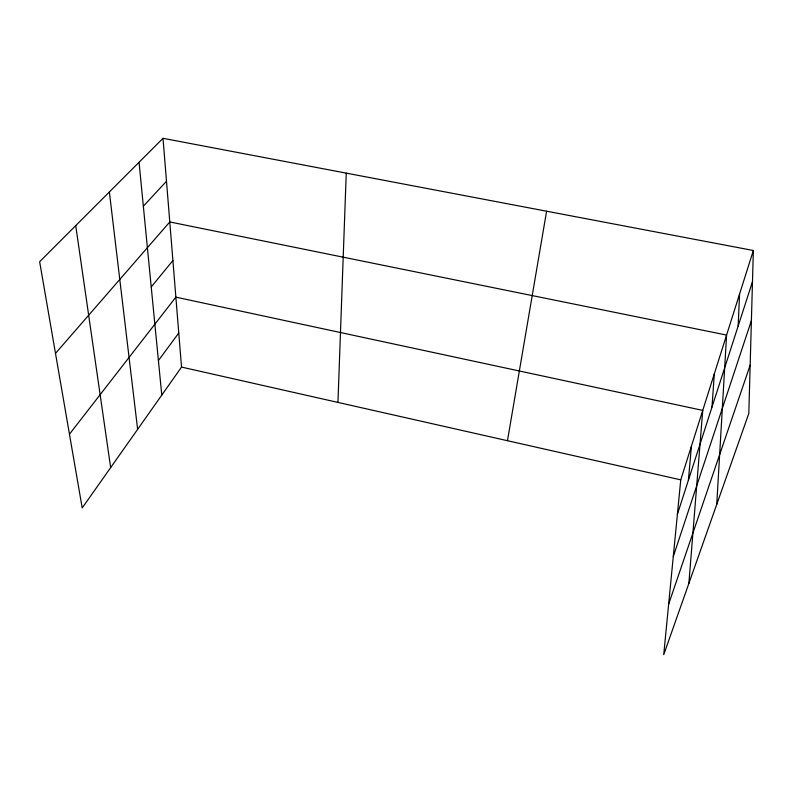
<?xml version="1.0" encoding="UTF-8"?>
<svg xmlns="http://www.w3.org/2000/svg" width="793" height="793" viewBox="0 0 793 793"><rect width="100%" height="100%" fill="white"/><g stroke="black" fill="none" stroke-linecap="round" stroke-linejoin="round"><path stroke-width="1.19" d="M753.35 250.499L748.82 413.47L663.731 654.691L680.751 479.854L753.35 250.499L163.011 138.309L39.65 261.73L82.204 507.946L181.528 367.08L163.011 138.309M337.947 402.418L346.244 173.132M738.154 326.062L739.562 294.044M716.753 504.378L726.576 335.072L169.781 221.951L55.49 353.4M711.995 407.087L714.324 373.8M688.879 583.4L702.737 410.407L175.868 297.147L69.457 434.187M688.403 480.191L691.446 446.082M507.461 440.71L546.605 211.206M677.41 514.241L752.488 281.664M673.287 556.557L751.397 320.6M668.658 604.117L750.158 365.157M158.412 360.567L178.772 333.001M151.225 286.977L172.904 260.52M143.345 206.2L166.49 181.27M181.528 367.08L680.751 479.854M75.731 225.638L110.663 467.592M109.365 191.985L137.625 429.34M139.053 162.287L161.782 395.083"/></g></svg>
